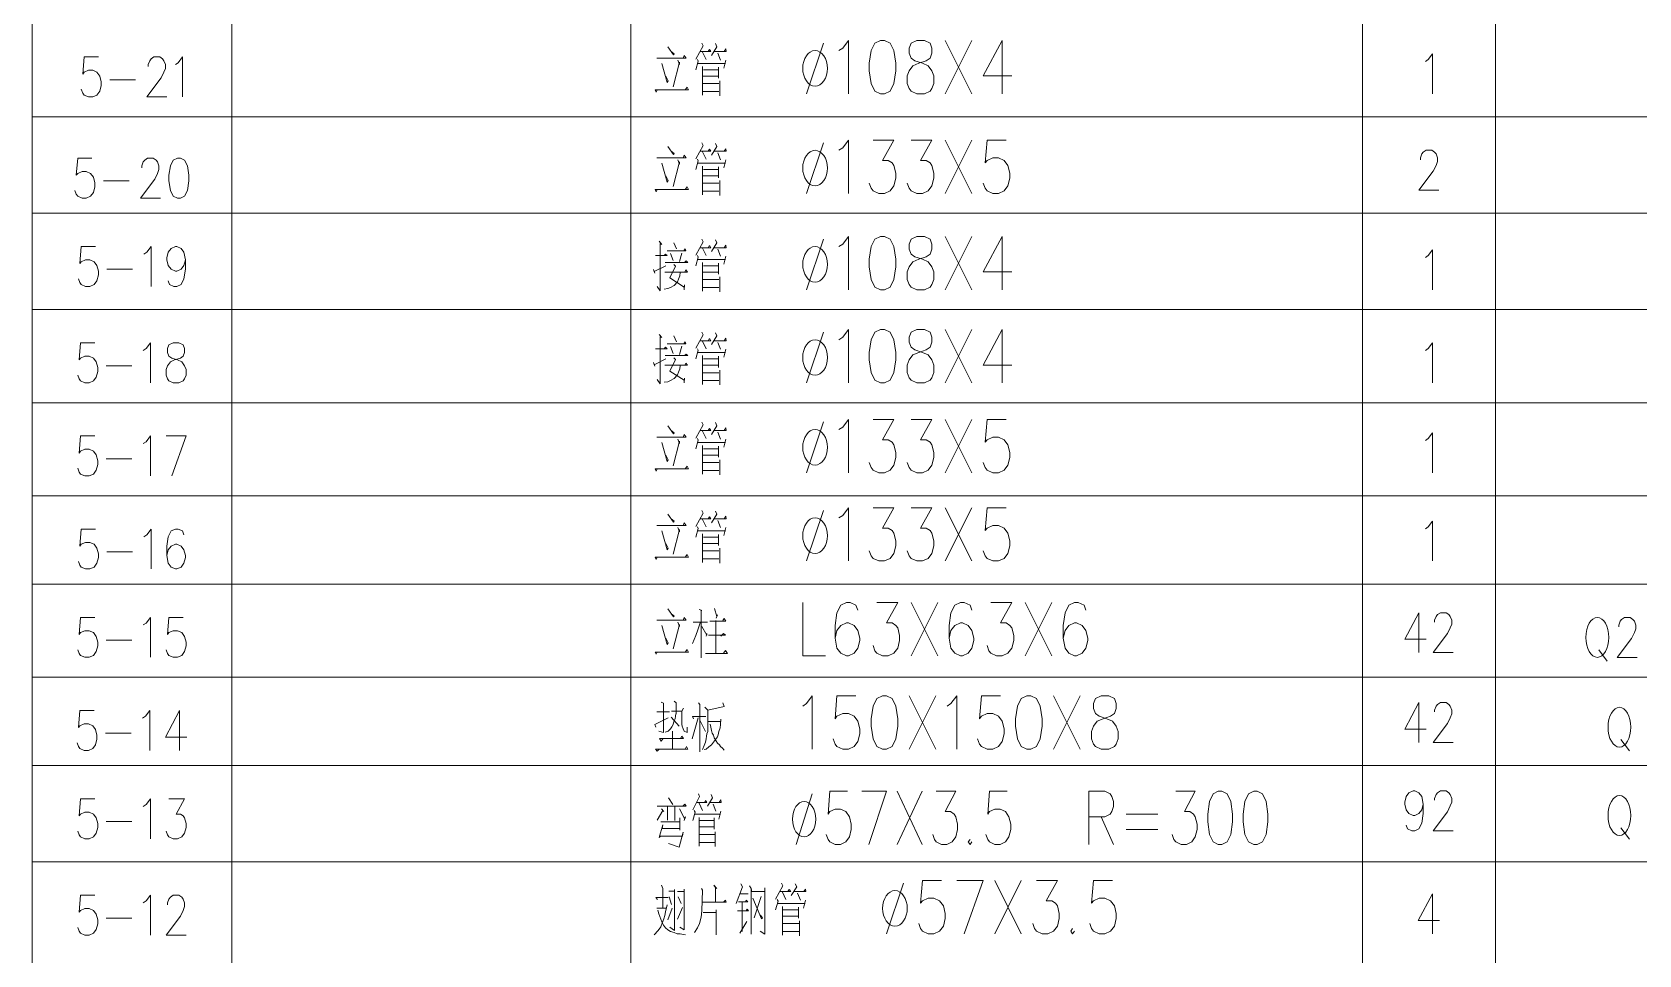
# Model space of a CAD drawing. Header units: millimetres. Extents: x 0 to 829, y 0 to 586.
# Drawn here: x 592.5 to 711.6, y 104.7 to 173.1 of the extents above; entities that cross this region are included whole.
import ezdxf

# ---------------------------------------------------------------- set-up
doc = ezdxf.new("R2010")
doc.units = ezdxf.units.MM

msp = doc.modelspace()

# ---------------------------------------------------------------- linework, layer by layer
at = {"color": 0, "lineweight": 0}
for points in [[(592.493806, 166.78275), (592.493806, 235.93425)], [(607.28225, 166.78275), (607.28225, 235.93425)], [(636.859139, 166.78275), (636.859139, 235.93425)], [(691.084611, 166.78275), (691.084611, 235.93425)], [(700.94475, 166.78275), (700.94475, 235.93425)], [(639.610806, 171.968583), (640.023556, 171.379444), (640.083528, 171.457056), (639.847167, 171.615806)], [(642.122583, 172.247278), (642.214306, 172.049722), (641.681611, 171.061944)], [(641.974417, 171.615806), (642.803444, 171.615806), (642.687028, 171.774556), (642.598833, 171.615806)], [(642.182556, 171.577), (642.450667, 171.023139)], [(643.128, 172.208472), (643.247944, 171.968583), (642.835194, 171.340639)], [(643.039806, 171.615806), (643.928806, 171.615806), (643.897056, 171.813361), (643.780639, 171.615806)], [(643.307917, 171.495861), (643.512528, 170.984333)], [(651.153694, 172.254333), (649.887222, 168.500778)], [(652.282583, 171.693417), (652.564806, 171.880389), (652.984611, 172.444833), (652.984611, 168.500778)], [(660.170694, 168.500778), (662.139194, 172.444833)], [(660.170694, 172.444833), (662.139194, 168.500778)], [(664.393444, 172.444833), (662.985861, 169.813111), (665.099, 169.813111)], [(664.393444, 172.444833), (664.393444, 168.500778)], [(597.404472, 171.220694), (596.349667, 171.220694), (596.243833, 169.950694), (596.349667, 170.091806), (596.667167, 170.232917), (596.981139, 170.232917), (597.298639, 170.091806), (597.510306, 169.809583), (597.616139, 169.389778), (597.616139, 169.107556), (597.510306, 168.684222), (597.298639, 168.402), (596.981139, 168.260889), (596.667167, 168.260889), (596.349667, 168.402), (596.243833, 168.543111), (596.138, 168.825333)], [(601.101583, 170.515139), (601.101583, 170.65625), (601.207417, 170.938472), (601.31325, 171.079583), (601.524917, 171.220694), (601.94825, 171.220694), (602.159917, 171.079583), (602.26575, 170.938472), (602.368056, 170.65625), (602.368056, 170.374028), (602.26575, 170.091806), (602.054083, 169.672), (600.99575, 168.260889), (602.473889, 168.260889)], [(603.108889, 170.65625), (603.320556, 170.797361), (603.638056, 171.220694), (603.638056, 168.260889)], [(638.781778, 171.143083), (640.969, 171.143083), (640.820833, 171.340639), (640.732639, 171.143083)], [(639.166306, 170.747972), (639.550833, 169.326278), (639.639028, 169.446222), (639.462639, 169.802528)], [(640.348111, 170.984333), (640.468056, 170.670361), (640.468056, 170.825583), (639.995333, 169.012306)], [(641.798028, 171.023139), (641.858, 170.906722), (641.681611, 170.27525)], [(641.829778, 170.747972), (643.868833, 170.747972)], [(642.182556, 170.511611), (642.182556, 168.380833)], [(643.367889, 170.472806), (643.367889, 169.643778)], [(643.897056, 170.984333), (643.752417, 170.391667)], [(695.748333, 170.892611), (695.96, 171.033722), (696.2775, 171.457056), (696.2775, 168.500778)], [(598.251139, 169.530889), (600.152611, 169.530889)], [(642.214306, 169.802528), (643.367889, 169.802528)], [(642.214306, 169.248667), (643.396111, 169.248667)], [(642.242528, 170.27525), (643.367889, 170.27525)], [(643.456083, 169.446222), (643.456083, 168.342028)], [(638.81, 168.775944), (638.753556, 168.617194), (638.661833, 168.775944), (641.148917, 168.775944), (641.028972, 168.9735), (640.880806, 168.775944)], [(642.182556, 168.656), (643.396111, 168.656)], [(592.493806, 166.78275), (769.958667, 166.78275)], [(592.493806, 166.78275), (769.958667, 166.78275)], [(592.493806, 9.860139), (592.493806, 166.78275)], [(607.28225, 9.860139), (607.28225, 166.78275)], [(636.859139, 9.860139), (636.859139, 166.78275)], [(691.084611, 9.860139), (691.084611, 166.78275)], [(700.94475, 9.860139), (700.94475, 166.78275)], [(639.610806, 164.581417), (640.023556, 163.98875), (640.083528, 164.069889), (639.847167, 164.228639)], [(642.122583, 164.856583), (642.214306, 164.662556), (641.681611, 163.674778)], [(641.974417, 164.228639), (642.803444, 164.228639), (642.687028, 164.383861), (642.598833, 164.228639)], [(643.128, 164.817778), (643.247944, 164.581417), (642.835194, 163.949944)], [(643.039806, 164.228639), (643.928806, 164.228639), (643.897056, 164.422667), (643.780639, 164.228639)], [(651.153694, 164.867167), (649.887222, 161.110083)], [(652.282583, 164.302722), (652.564806, 164.493222), (652.984611, 165.054139), (652.984611, 161.110083)], [(654.815528, 165.054139), (656.36775, 165.054139), (655.521083, 163.551306), (655.944417, 163.551306), (656.226639, 163.364333), (656.36775, 163.177361), (656.505333, 162.612917), (656.505333, 162.238972), (656.36775, 161.674528), (656.085528, 161.300583), (655.662194, 161.110083), (655.238861, 161.110083), (654.815528, 161.300583), (654.674417, 161.487556), (654.536833, 161.8615)], [(657.634222, 165.054139), (659.182917, 165.054139), (658.33625, 163.551306), (658.759583, 163.551306), (659.041806, 163.364333), (659.182917, 163.177361), (659.324028, 162.612917), (659.324028, 162.238972), (659.182917, 161.674528), (658.900694, 161.300583), (658.477361, 161.110083), (658.057556, 161.110083), (657.634222, 161.300583), (657.493111, 161.487556), (657.352, 161.8615)], [(660.170694, 161.110083), (662.139194, 165.054139)], [(660.170694, 165.054139), (662.139194, 161.110083)], [(664.675667, 165.054139), (663.268083, 165.054139), (663.126972, 163.364333), (663.268083, 163.551306), (663.691417, 163.741806), (664.111222, 163.741806), (664.534556, 163.551306), (664.816778, 163.177361), (664.957889, 162.612917), (664.957889, 162.238972), (664.816778, 161.674528), (664.534556, 161.300583), (664.111222, 161.110083), (663.691417, 161.110083), (663.268083, 161.300583), (663.126972, 161.487556), (662.985861, 161.8615)], [(596.928222, 163.720639), (595.873417, 163.720639), (595.767583, 162.454167), (595.873417, 162.595278), (596.190917, 162.736389), (596.508417, 162.736389), (596.822389, 162.595278), (597.034056, 162.313056), (597.139889, 161.889722), (597.139889, 161.6075), (597.034056, 161.184167), (596.822389, 160.905472), (596.508417, 160.764361), (596.190917, 160.764361), (595.873417, 160.905472), (595.767583, 161.046583), (595.66175, 161.325278)], [(600.625333, 163.015083), (600.625333, 163.156194), (600.731167, 163.438417), (600.837, 163.579528), (601.048667, 163.720639), (601.472, 163.720639), (601.683667, 163.579528), (601.7895, 163.438417), (601.895333, 163.156194), (601.895333, 162.8775), (601.7895, 162.595278), (601.577833, 162.171944), (600.5195, 160.764361), (602.001167, 160.764361)], [(638.781778, 163.752389), (640.969, 163.752389), (640.820833, 163.949944), (640.732639, 163.752389)], [(639.166306, 163.360806), (639.550833, 161.939111), (639.639028, 162.059056), (639.462639, 162.411833)], [(640.348111, 163.597167), (640.468056, 163.279667), (640.468056, 163.438417), (639.995333, 161.625139)], [(641.798028, 163.635972), (641.858, 163.516028), (641.681611, 162.884556)], [(641.829778, 163.360806), (643.868833, 163.360806)], [(642.182556, 164.186306), (642.450667, 163.635972)], [(643.307917, 164.108694), (643.512528, 163.597167)], [(643.897056, 163.597167), (643.752417, 163.0045)], [(695.381444, 163.60775), (695.381444, 163.748861), (695.487278, 164.031083), (695.593111, 164.172194), (695.80125, 164.313306), (696.224583, 164.313306), (696.43625, 164.172194), (696.542083, 164.031083), (696.647917, 163.748861), (696.647917, 163.466639), (696.542083, 163.184417), (696.330417, 162.761083), (695.275611, 161.3535), (696.75375, 161.3535)], [(597.774889, 162.030833), (599.676361, 162.030833)], [(642.182556, 163.124444), (642.182556, 160.993667)], [(642.214306, 162.411833), (643.367889, 162.411833)], [(642.242528, 162.884556), (643.367889, 162.884556)], [(643.367889, 163.082111), (643.367889, 162.256611)], [(643.456083, 162.059056), (643.456083, 160.954861)], [(638.81, 161.388778), (638.753556, 161.230028), (638.661833, 161.388778), (641.148917, 161.388778), (641.028972, 161.586333), (640.880806, 161.388778)], [(642.182556, 161.268833), (643.396111, 161.268833)], [(642.214306, 161.8615), (643.396111, 161.8615)], [(592.493806, 159.635472), (769.958667, 159.635472)], [(638.958167, 157.557611), (639.166306, 157.32125), (639.046361, 157.402389), (639.046361, 153.89225), (638.81, 154.206222)], [(640.055306, 157.441194), (640.259917, 157.007278)], [(642.122583, 157.716361), (642.214306, 157.518806), (641.681611, 156.534556)], [(641.974417, 157.084889), (642.803444, 157.084889), (642.687028, 157.243639), (642.598833, 157.084889)], [(643.128, 157.677556), (643.247944, 157.441194), (642.835194, 156.809722)], [(643.039806, 157.084889), (643.928806, 157.084889), (643.897056, 157.282444), (643.780639, 157.084889)], [(651.153694, 157.726944), (649.887222, 153.969861)], [(652.282583, 157.1625), (652.564806, 157.349472), (652.984611, 157.913917), (652.984611, 153.969861)], [(660.170694, 153.969861), (662.139194, 157.913917)], [(660.170694, 157.913917), (662.139194, 153.969861)], [(664.393444, 157.913917), (662.985861, 155.285722), (665.099, 155.285722)], [(664.393444, 157.913917), (664.393444, 153.969861)], [(597.192806, 157.173083), (596.138, 157.173083), (596.032167, 155.903083), (596.138, 156.044194), (596.4555, 156.185306), (596.769472, 156.185306), (597.086972, 156.044194), (597.298639, 155.7655), (597.404472, 155.342167), (597.404472, 155.059944), (597.298639, 154.636611), (597.086972, 154.354389), (596.769472, 154.213278), (596.4555, 154.213278), (596.138, 154.354389), (596.032167, 154.4955), (595.926333, 154.777722)], [(600.784083, 156.608639), (600.99575, 156.74975), (601.31325, 157.173083), (601.31325, 154.213278)], [(603.849722, 156.185306), (603.743889, 155.7655), (603.532222, 155.483278), (603.214722, 155.342167), (603.108889, 155.342167), (602.791389, 155.483278), (602.579722, 155.7655), (602.473889, 156.185306), (602.473889, 156.326417), (602.579722, 156.74975), (602.791389, 157.031972), (603.108889, 157.173083), (603.214722, 157.173083), (603.532222, 157.031972), (603.743889, 156.74975), (603.849722, 156.185306), (603.849722, 155.483278), (603.743889, 154.777722), (603.532222, 154.354389), (603.214722, 154.213278), (603.003056, 154.213278), (602.685556, 154.354389), (602.579722, 154.636611)], [(638.693583, 156.49575), (639.550833, 156.49575), (639.430889, 156.612167), (639.342694, 156.49575)], [(639.402667, 155.980694), (641.088944, 155.980694), (640.969, 156.100639), (640.852583, 155.980694)], [(639.550833, 156.848528), (640.940778, 156.848528), (640.880806, 157.007278), (640.792611, 156.848528)], [(639.815417, 156.650972), (639.995333, 156.139444)], [(640.644444, 156.689778), (640.468056, 156.061833)], [(641.798028, 156.49575), (641.858, 156.375806), (641.681611, 155.744333)], [(641.829778, 156.217056), (643.868833, 156.217056)], [(642.182556, 157.046083), (642.450667, 156.49575)], [(643.307917, 156.968472), (643.512528, 156.453417)], [(643.897056, 156.453417), (643.752417, 155.864278)], [(695.748333, 156.365222), (695.96, 156.506333), (696.2775, 156.929667), (696.2775, 153.969861)], [(598.039472, 155.483278), (599.940944, 155.483278)], [(638.545417, 155.469167), (638.633611, 155.194), (638.605389, 155.310417), (639.462639, 155.744333)], [(640.528028, 155.232806), (640.496278, 154.996444), (640.408083, 154.760083), (640.319889, 154.562528), (640.083528, 154.287361), (639.815417, 154.128611), (639.610806, 154.047472), (639.342694, 154.008667)], [(639.374444, 155.271611), (641.060722, 155.271611), (640.940778, 155.430361), (640.880806, 155.310417)], [(640.055306, 155.825472), (640.171722, 155.705528), (639.758972, 154.837694), (640.820833, 154.167417), (640.852583, 154.326167), (640.820833, 153.969861)], [(642.182556, 155.980694), (642.182556, 153.853444)], [(642.214306, 155.271611), (643.367889, 155.271611)], [(642.242528, 155.744333), (643.367889, 155.744333)], [(643.367889, 155.941889), (643.367889, 155.112861)], [(643.456083, 154.915306), (643.456083, 153.811111)], [(642.182556, 154.128611), (643.396111, 154.128611)], [(642.214306, 154.71775), (643.396111, 154.71775)], [(592.493806, 152.491722), (769.958667, 152.491722)], [(638.958167, 150.657278), (639.166306, 150.420917), (639.046361, 150.498528), (639.046361, 146.988389), (638.81, 147.305889)], [(639.550833, 149.948194), (640.940778, 149.948194), (640.880806, 150.106944), (640.792611, 149.948194)], [(640.055306, 150.540861), (640.259917, 150.106944)], [(642.122583, 150.816028), (642.214306, 150.618472), (641.681611, 149.630694)], [(641.974417, 150.184556), (642.803444, 150.184556), (642.687028, 150.343306), (642.598833, 150.184556)], [(642.182556, 150.14575), (642.450667, 149.591889)], [(643.128, 150.777222), (643.247944, 150.540861), (642.835194, 149.909389)], [(643.039806, 150.184556), (643.928806, 150.184556), (643.897056, 150.382111), (643.780639, 150.184556)], [(643.307917, 150.064611), (643.512528, 149.553083)], [(651.153694, 150.823083), (649.887222, 147.069528)], [(652.282583, 150.262167), (652.564806, 150.449139), (652.984611, 151.013583), (652.984611, 147.069528)], [(660.170694, 147.069528), (662.139194, 151.013583)], [(660.170694, 151.013583), (662.139194, 147.069528)], [(664.393444, 151.013583), (662.985861, 148.381861), (665.099, 148.381861)], [(664.393444, 151.013583), (664.393444, 147.069528)], [(597.139889, 150.025806), (596.085083, 150.025806), (595.97925, 148.759333), (596.085083, 148.900444), (596.402583, 149.041556), (596.720083, 149.041556), (597.034056, 148.900444), (597.245722, 148.618222), (597.351556, 148.194889), (597.351556, 147.912667), (597.245722, 147.492861), (597.034056, 147.210639), (596.720083, 147.069528), (596.402583, 147.069528), (596.085083, 147.210639), (595.97925, 147.35175), (595.873417, 147.630444)], [(600.731167, 149.464889), (600.942833, 149.602472), (601.260333, 150.025806), (601.260333, 147.069528)], [(638.693583, 149.591889), (639.550833, 149.591889), (639.430889, 149.711833), (639.342694, 149.591889)], [(639.402667, 149.080361), (641.088944, 149.080361), (640.969, 149.196778), (640.852583, 149.080361)], [(640.055306, 148.921611), (640.171722, 148.805194), (639.758972, 147.937361), (640.820833, 147.267083), (640.852583, 147.422306), (640.820833, 147.069528)], [(639.815417, 149.750639), (639.995333, 149.239111)], [(640.644444, 149.789444), (640.468056, 149.157972)], [(641.798028, 149.591889), (641.858, 149.475472), (641.681611, 148.844)], [(641.829778, 149.316722), (643.868833, 149.316722)], [(642.182556, 149.080361), (642.182556, 146.949583)], [(643.367889, 149.041556), (643.367889, 148.212528)], [(643.897056, 149.553083), (643.752417, 148.960417)], [(695.748333, 149.464889), (695.96, 149.602472), (696.2775, 150.025806), (696.2775, 147.069528)], [(597.986556, 148.336), (599.888028, 148.336)], [(638.545417, 148.568833), (638.633611, 148.290139), (638.605389, 148.410083), (639.462639, 148.844)], [(640.528028, 148.332472), (640.496278, 148.092583), (640.408083, 147.856222), (640.319889, 147.658667), (640.083528, 147.3835), (639.815417, 147.228278), (639.610806, 147.147139), (639.342694, 147.108333)], [(639.374444, 148.371278), (641.060722, 148.371278), (640.940778, 148.5265), (640.880806, 148.410083)], [(642.214306, 148.371278), (643.367889, 148.371278)], [(642.214306, 147.817417), (643.396111, 147.817417)], [(642.242528, 148.844), (643.367889, 148.844)], [(643.456083, 148.014972), (643.456083, 146.910778)], [(642.182556, 147.228278), (643.396111, 147.228278)], [(592.493806, 145.591389), (769.958667, 145.591389)], [(642.122583, 144.152056), (642.214306, 143.9545), (641.681611, 142.97025)], [(643.128, 144.11325), (643.247944, 143.876889), (642.835194, 143.245417)], [(651.153694, 144.162639), (649.887222, 140.405556)], [(652.282583, 143.598194), (652.564806, 143.785167), (652.984611, 144.349611), (652.984611, 140.405556)], [(654.815528, 144.349611), (656.36775, 144.349611), (655.521083, 142.846778), (655.944417, 142.846778), (656.226639, 142.659806), (656.36775, 142.469306), (656.505333, 141.908389), (656.505333, 141.530917), (656.36775, 140.97), (656.085528, 140.592528), (655.662194, 140.405556), (655.238861, 140.405556), (654.815528, 140.592528), (654.674417, 140.7795), (654.536833, 141.156972)], [(657.634222, 144.349611), (659.182917, 144.349611), (658.33625, 142.846778), (658.759583, 142.846778), (659.041806, 142.659806), (659.182917, 142.469306), (659.324028, 141.908389), (659.324028, 141.530917), (659.182917, 140.97), (658.900694, 140.592528), (658.477361, 140.405556), (658.057556, 140.405556), (657.634222, 140.592528), (657.493111, 140.7795), (657.352, 141.156972)], [(660.170694, 140.405556), (662.139194, 144.349611)], [(660.170694, 144.349611), (662.139194, 140.405556)], [(664.675667, 144.349611), (663.268083, 144.349611), (663.126972, 142.659806), (663.268083, 142.846778), (663.691417, 143.03375), (664.111222, 143.03375), (664.534556, 142.846778), (664.816778, 142.469306), (664.957889, 141.908389), (664.957889, 141.530917), (664.816778, 140.97), (664.534556, 140.592528), (664.111222, 140.405556), (663.691417, 140.405556), (663.268083, 140.592528), (663.126972, 140.7795), (662.985861, 141.156972)], [(597.139889, 143.125472), (596.085083, 143.125472), (595.97925, 141.859), (596.085083, 142.000111), (596.402583, 142.137694), (596.720083, 142.137694), (597.034056, 142.000111), (597.245722, 141.717889), (597.351556, 141.294556), (597.351556, 141.012333), (597.245722, 140.589), (597.034056, 140.306778), (596.720083, 140.165667), (596.402583, 140.165667), (596.085083, 140.306778), (595.97925, 140.447889), (595.873417, 140.730111)], [(600.731167, 142.561028), (600.942833, 142.702139), (601.260333, 143.125472), (601.260333, 140.165667)], [(602.420972, 143.125472), (603.902639, 143.125472), (602.844306, 140.165667)], [(638.781778, 143.047861), (640.969, 143.047861), (640.820833, 143.245417), (640.732639, 143.047861)], [(639.610806, 143.876889), (640.023556, 143.284222), (640.083528, 143.361833), (639.847167, 143.520583)], [(641.798028, 142.927917), (641.858, 142.8115), (641.681611, 142.180028)], [(641.974417, 143.520583), (642.803444, 143.520583), (642.687028, 143.679333), (642.598833, 143.520583)], [(642.182556, 143.481778), (642.450667, 142.927917)], [(643.039806, 143.520583), (643.928806, 143.520583), (643.897056, 143.718139), (643.780639, 143.520583)], [(643.307917, 143.400639), (643.512528, 142.889111)], [(695.748333, 142.800917), (695.96, 142.942028), (696.2775, 143.361833), (696.2775, 140.405556)], [(639.166306, 142.65275), (639.550833, 141.234583), (639.639028, 141.351), (639.462639, 141.707306)], [(640.348111, 142.889111), (640.468056, 142.575139), (640.468056, 142.730361), (639.995333, 140.917083)], [(641.829778, 142.65275), (643.868833, 142.65275)], [(642.182556, 142.416389), (642.182556, 140.285611)], [(642.214306, 141.707306), (643.367889, 141.707306)], [(642.242528, 142.180028), (643.367889, 142.180028)], [(643.367889, 142.377583), (643.367889, 141.548556)], [(643.897056, 142.889111), (643.752417, 142.296444)], [(597.986556, 141.435667), (599.888028, 141.435667)], [(638.81, 140.680722), (638.753556, 140.521972), (638.661833, 140.680722), (641.148917, 140.680722), (641.028972, 140.878278), (640.880806, 140.680722)], [(642.182556, 140.564306), (643.396111, 140.564306)], [(642.214306, 141.153444), (643.396111, 141.153444)], [(643.456083, 141.351), (643.456083, 140.246806)], [(592.493806, 138.687528), (769.958667, 138.687528)], [(639.610806, 137.325806), (640.023556, 136.736667), (640.083528, 136.814278), (639.847167, 136.973028)], [(642.122583, 137.6045), (642.214306, 137.406944), (641.681611, 136.419167)], [(641.974417, 136.973028), (642.803444, 136.973028), (642.687028, 137.12825), (642.598833, 136.973028)], [(643.128, 137.562167), (643.247944, 137.325806), (642.835194, 136.694333)], [(643.039806, 136.973028), (643.928806, 136.973028), (643.897056, 137.170583), (643.780639, 136.973028)], [(651.153694, 137.611556), (649.887222, 133.858)], [(652.282583, 137.050639), (652.564806, 137.237611), (652.984611, 137.798528), (652.984611, 133.858)], [(654.815528, 137.798528), (656.36775, 137.798528), (655.521083, 136.299222), (655.944417, 136.299222), (656.226639, 136.108722), (656.36775, 135.92175), (656.505333, 135.357306), (656.505333, 134.983361), (656.36775, 134.418917), (656.085528, 134.044972), (655.662194, 133.858), (655.238861, 133.858), (654.815528, 134.044972), (654.674417, 134.231944), (654.536833, 134.609417)], [(657.634222, 137.798528), (659.182917, 137.798528), (658.33625, 136.299222), (658.759583, 136.299222), (659.041806, 136.108722), (659.182917, 135.92175), (659.324028, 135.357306), (659.324028, 134.983361), (659.182917, 134.418917), (658.900694, 134.044972), (658.477361, 133.858), (658.057556, 133.858), (657.634222, 134.044972), (657.493111, 134.231944), (657.352, 134.609417)], [(660.170694, 133.858), (662.139194, 137.798528)], [(660.170694, 137.798528), (662.139194, 133.858)], [(664.675667, 137.798528), (663.268083, 137.798528), (663.126972, 136.108722), (663.268083, 136.299222), (663.691417, 136.486194), (664.111222, 136.486194), (664.534556, 136.299222), (664.816778, 135.92175), (664.957889, 135.357306), (664.957889, 134.983361), (664.816778, 134.418917), (664.534556, 134.044972), (664.111222, 133.858), (663.691417, 133.858), (663.268083, 134.044972), (663.126972, 134.231944), (662.985861, 134.609417)], [(597.192806, 136.225139), (596.138, 136.225139), (596.032167, 134.955139), (596.138, 135.09625), (596.4555, 135.237361), (596.769472, 135.237361), (597.086972, 135.09625), (597.298639, 134.814028), (597.404472, 134.394222), (597.404472, 134.112), (597.298639, 133.688667), (597.086972, 133.406444), (596.769472, 133.265333), (596.4555, 133.265333), (596.138, 133.406444), (596.032167, 133.547556), (595.926333, 133.829778)], [(600.784083, 135.660694), (600.99575, 135.801806), (601.31325, 136.225139), (601.31325, 133.265333)], [(603.743889, 135.801806), (603.638056, 136.084028), (603.320556, 136.225139), (603.108889, 136.225139), (602.791389, 136.084028), (602.579722, 135.660694), (602.473889, 134.955139), (602.473889, 134.253111), (602.579722, 133.688667), (602.791389, 133.406444), (603.108889, 133.265333), (603.214722, 133.265333), (603.532222, 133.406444), (603.743889, 133.688667), (603.849722, 134.112), (603.849722, 134.253111), (603.743889, 134.672917), (603.532222, 134.955139), (603.214722, 135.09625), (603.108889, 135.09625), (602.791389, 134.955139), (602.579722, 134.672917), (602.473889, 134.253111)], [(638.781778, 136.500306), (640.969, 136.500306), (640.820833, 136.694333), (640.732639, 136.500306)], [(639.166306, 136.105194), (639.550833, 134.6835), (639.639028, 134.803444), (639.462639, 135.15975)], [(640.348111, 136.341556), (640.468056, 136.024056), (640.468056, 136.182806), (639.995333, 134.369528)], [(641.798028, 136.380361), (641.858, 136.263944), (641.681611, 135.632472)], [(641.829778, 136.105194), (643.868833, 136.105194)], [(642.182556, 136.934222), (642.450667, 136.380361)], [(642.182556, 135.868833), (642.182556, 133.738056)], [(643.307917, 136.853083), (643.512528, 136.341556)], [(643.367889, 135.830028), (643.367889, 135.001)], [(643.897056, 136.341556), (643.752417, 135.748889)], [(695.748333, 136.249833), (695.96, 136.390944), (696.2775, 136.814278), (696.2775, 133.858)], [(642.214306, 135.15975), (643.367889, 135.15975)], [(642.214306, 134.605889), (643.396111, 134.605889)], [(642.242528, 135.632472), (643.367889, 135.632472)], [(643.456083, 134.803444), (643.456083, 133.69925)], [(598.039472, 134.535333), (599.940944, 134.535333)], [(638.81, 134.133167), (638.753556, 133.974417), (638.661833, 134.133167), (641.148917, 134.133167), (641.028972, 134.330722), (640.880806, 134.133167)], [(642.182556, 134.013222), (643.396111, 134.013222)], [(592.493806, 132.139972), (769.958667, 132.139972)], [(639.610806, 130.302), (640.023556, 129.709333), (640.083528, 129.790472), (639.847167, 129.945694)], [(641.917972, 130.263194), (642.122583, 130.182056), (642.066139, 130.224389), (642.066139, 126.675444), (642.066139, 129.31775), (641.473472, 129.31775), (642.538861, 129.31775)], [(643.071556, 130.340806), (643.247944, 129.751667), (643.276167, 129.868083), (643.187972, 129.631722)], [(649.605, 130.774722), (649.605, 126.830667), (651.294806, 126.830667)], [(653.690167, 130.210278), (653.549056, 130.58775), (653.125722, 130.774722), (652.8435, 130.774722), (652.423694, 130.58775), (652.141472, 130.023306), (652.000361, 129.084917), (652.000361, 128.146528), (652.141472, 127.395111), (652.423694, 127.021167), (652.8435, 126.830667), (652.984611, 126.830667), (653.407944, 127.021167), (653.690167, 127.395111), (653.831278, 127.959556), (653.831278, 128.146528), (653.690167, 128.710972), (653.407944, 129.084917), (652.984611, 129.271889), (652.8435, 129.271889), (652.423694, 129.084917), (652.141472, 128.710972), (652.000361, 128.146528)], [(655.09775, 130.774722), (656.646444, 130.774722), (655.803306, 129.271889), (656.226639, 129.271889), (656.505333, 129.084917), (656.646444, 128.897944), (656.787556, 128.3335), (656.787556, 127.959556), (656.646444, 127.395111), (656.36775, 127.021167), (655.944417, 126.830667), (655.521083, 126.830667), (655.09775, 127.021167), (654.956639, 127.208139), (654.815528, 127.582083)], [(657.634222, 126.830667), (659.60625, 130.774722)], [(657.634222, 130.774722), (659.60625, 126.830667)], [(662.139194, 130.210278), (662.001611, 130.58775), (661.578278, 130.774722), (661.296056, 130.774722), (660.872722, 130.58775), (660.5905, 130.023306), (660.449389, 129.084917), (660.449389, 128.146528), (660.5905, 127.395111), (660.872722, 127.021167), (661.296056, 126.830667), (661.437167, 126.830667), (661.8605, 127.021167), (662.139194, 127.395111), (662.280306, 127.959556), (662.280306, 128.146528), (662.139194, 128.710972), (661.8605, 129.084917), (661.437167, 129.271889), (661.296056, 129.271889), (660.872722, 129.084917), (660.5905, 128.710972), (660.449389, 128.146528)], [(663.550306, 130.774722), (665.099, 130.774722), (664.252333, 129.271889), (664.675667, 129.271889), (664.957889, 129.084917), (665.099, 128.897944), (665.240111, 128.3335), (665.240111, 127.959556), (665.099, 127.395111), (664.816778, 127.021167), (664.393444, 126.830667), (663.970111, 126.830667), (663.550306, 127.021167), (663.409194, 127.208139), (663.268083, 127.582083)], [(666.08325, 126.830667), (668.055278, 130.774722)], [(666.08325, 130.774722), (668.055278, 126.830667)], [(670.59175, 130.210278), (670.450639, 130.58775), (670.027306, 130.774722), (669.745083, 130.774722), (669.325278, 130.58775), (669.043056, 130.023306), (668.901944, 129.084917), (668.901944, 128.146528), (669.043056, 127.395111), (669.325278, 127.021167), (669.745083, 126.830667), (669.886194, 126.830667), (670.309528, 127.021167), (670.59175, 127.395111), (670.732861, 127.959556), (670.732861, 128.146528), (670.59175, 128.710972), (670.309528, 129.084917), (669.886194, 129.271889), (669.745083, 129.271889), (669.325278, 129.084917), (669.043056, 128.710972), (668.901944, 128.146528)], [(695.275611, 130.026833), (694.217278, 128.054806), (695.80125, 128.054806)], [(695.275611, 130.026833), (695.275611, 127.067028)], [(696.43625, 129.321278), (696.43625, 129.462389), (696.542083, 129.744611), (696.647917, 129.885722), (696.859583, 130.026833), (697.282917, 130.026833), (697.494583, 129.885722), (697.596889, 129.744611), (697.702722, 129.462389), (697.702722, 129.180167), (697.596889, 128.897944), (697.38875, 128.474611), (696.330417, 127.067028), (697.808556, 127.067028)], [(597.139889, 129.674056), (596.085083, 129.674056), (595.97925, 128.407583), (596.085083, 128.548694), (596.402583, 128.689806), (596.720083, 128.689806), (597.034056, 128.548694), (597.245722, 128.266472), (597.351556, 127.843139), (597.351556, 127.560917), (597.245722, 127.141111), (597.034056, 126.858889), (596.720083, 126.717778), (596.402583, 126.717778), (596.085083, 126.858889), (595.97925, 127), (595.873417, 127.282222)], [(600.731167, 129.113139), (600.942833, 129.25425), (601.260333, 129.674056), (601.260333, 126.717778)], [(603.690972, 129.674056), (602.632639, 129.674056), (602.526806, 128.407583), (602.632639, 128.548694), (602.950139, 128.689806), (603.267639, 128.689806), (603.585139, 128.548694), (603.796806, 128.266472), (603.902639, 127.843139), (603.902639, 127.560917), (603.796806, 127.141111), (603.585139, 126.858889), (603.267639, 126.717778), (602.950139, 126.717778), (602.632639, 126.858889), (602.526806, 127), (602.420972, 127.282222)], [(638.781778, 129.472972), (640.969, 129.472972), (640.820833, 129.670528), (640.732639, 129.472972)], [(639.166306, 129.077861), (639.550833, 127.659694), (639.639028, 127.779639), (639.462639, 128.132417)], [(640.348111, 129.31775), (640.468056, 129.00025), (640.468056, 129.159), (639.995333, 127.345722)], [(642.006167, 129.275417), (641.829778, 128.763889), (641.681611, 128.329972), (641.44525, 127.737306)], [(642.122583, 129.00025), (642.507111, 128.368778), (642.507111, 128.488722), (642.450667, 128.291167)], [(643.15975, 129.434167), (643.15975, 126.989417), (642.390694, 126.989417), (644.017, 126.989417), (643.868833, 127.225778), (643.720667, 127.028222)], [(642.71525, 129.395361), (643.897056, 129.395361), (643.780639, 129.592917), (643.692444, 129.434167)], [(710.081694, 128.964972), (710.081694, 129.106083), (710.187528, 129.388306), (710.293361, 129.529417), (710.505028, 129.670528), (710.924833, 129.670528), (711.1365, 129.529417), (711.242333, 129.388306), (711.348167, 129.106083), (711.348167, 128.827389), (711.242333, 128.545167), (711.030667, 128.121833), (709.975861, 126.71425), (711.454, 126.71425)], [(597.986556, 127.98425), (599.888028, 127.98425)], [(642.627056, 128.368778), (643.868833, 128.368778), (643.720667, 128.488722), (643.544278, 128.291167)], [(638.81, 127.109361), (638.753556, 126.950611), (638.661833, 127.109361), (641.148917, 127.109361), (641.028972, 127.303389), (640.880806, 127.109361)], [(708.603556, 127.275167), (709.235028, 126.432028)], [(592.493806, 125.239639), (769.958667, 125.239639)], [(649.605, 123.105333), (649.887222, 123.292306), (650.310556, 123.85675), (650.310556, 119.912694)], [(653.549056, 123.85675), (652.141472, 123.85675), (652.000361, 122.166944), (652.141472, 122.353917), (652.564806, 122.544417), (652.984611, 122.544417), (653.407944, 122.353917), (653.690167, 121.979972), (653.831278, 121.415528), (653.831278, 121.041583), (653.690167, 120.477139), (653.407944, 120.103194), (652.984611, 119.912694), (652.564806, 119.912694), (652.141472, 120.103194), (652.000361, 120.290167), (651.85925, 120.664111)], [(657.493111, 119.912694), (659.465139, 123.85675)], [(657.493111, 123.85675), (659.465139, 119.912694)], [(660.308278, 123.105333), (660.5905, 123.292306), (661.013833, 123.85675), (661.013833, 119.912694)], [(664.252333, 123.85675), (662.84475, 123.85675), (662.703639, 122.166944), (662.84475, 122.353917), (663.268083, 122.544417), (663.691417, 122.544417), (664.111222, 122.353917), (664.393444, 121.979972), (664.534556, 121.415528), (664.534556, 121.041583), (664.393444, 120.477139), (664.111222, 120.103194), (663.691417, 119.912694), (663.268083, 119.912694), (662.84475, 120.103194), (662.703639, 120.290167), (662.562528, 120.664111)], [(668.196389, 119.912694), (670.168417, 123.85675)], [(668.196389, 123.85675), (670.168417, 119.912694)], [(597.086972, 122.773722), (596.032167, 122.773722), (595.926333, 121.50725), (596.032167, 121.648361), (596.349667, 121.789472), (596.667167, 121.789472), (596.981139, 121.648361), (597.192806, 121.366139), (597.298639, 120.942806), (597.298639, 120.660583), (597.192806, 120.23725), (596.981139, 119.958556), (596.667167, 119.817444), (596.349667, 119.817444), (596.032167, 119.958556), (595.926333, 120.096139), (595.8205, 120.378361)], [(600.67825, 122.209278), (600.889917, 122.350389), (601.207417, 122.773722), (601.207417, 119.817444)], [(603.426389, 122.773722), (602.368056, 120.801694), (603.955556, 120.801694)], [(603.426389, 122.773722), (603.426389, 119.817444)], [(638.781778, 122.674944), (639.727222, 122.674944)], [(639.106333, 123.384028), (639.28625, 123.306417), (639.28625, 121.136833), (638.929944, 121.25325)], [(640.083528, 123.461639), (640.231694, 123.345222), (640.231694, 122.516194), (640.199944, 122.516194), (640.171722, 122.357444), (640.1435, 122.159889), (640.055306, 121.965861), (639.995333, 121.7295), (639.907139, 121.57075), (639.815417, 121.412), (639.639028, 121.25325), (639.402667, 121.175639)], [(639.875389, 122.71375), (640.644444, 122.71375)], [(640.764389, 122.950111), (640.644444, 122.71375), (640.644444, 121.7295), (640.676194, 121.609556), (640.732639, 121.412), (640.820833, 121.25325), (641.028972, 121.136833), (641.028972, 121.531944)], [(641.886222, 123.345222), (641.974417, 123.225278), (641.974417, 119.715139)], [(642.567083, 122.791361), (642.567083, 121.214444), (642.507111, 121.055694), (642.478889, 120.861667), (642.450667, 120.664111), (642.390694, 120.42775), (642.3025, 120.191389), (642.182556, 119.873889)], [(643.692444, 123.345222), (643.780639, 123.070056), (642.567083, 122.791361), (642.358944, 123.027722)], [(695.275611, 123.369917), (694.217278, 121.397889), (695.80125, 121.397889)], [(695.275611, 123.369917), (695.275611, 120.410111)], [(696.43625, 122.664361), (696.43625, 122.805472), (696.542083, 123.087694), (696.647917, 123.228806), (696.859583, 123.369917), (697.282917, 123.369917), (697.494583, 123.228806), (697.596889, 123.087694), (697.702722, 122.805472), (697.702722, 122.52325), (697.596889, 122.241028), (697.38875, 121.817694), (696.330417, 120.410111), (697.808556, 120.410111)], [(638.721806, 121.531944), (638.633611, 121.7295), (639.639028, 122.241028)], [(639.847167, 122.279833), (640.436306, 121.609556)], [(641.858, 122.241028), (641.4135, 120.664111)], [(641.501694, 122.159889), (641.44525, 122.318639), (642.418917, 122.318639)], [(642.006167, 122.004667), (642.390694, 121.214444)], [(643.544278, 122.121083), (643.512528, 121.7295), (643.484306, 121.489611), (643.396111, 121.214444), (643.336139, 120.978083), (643.276167, 120.819333), (643.128, 120.625306), (642.983361, 120.42775), (642.835194, 120.230194), (642.655278, 120.071444), (642.450667, 119.912694), (642.3025, 119.873889)], [(642.567083, 121.965861), (643.484306, 121.965861)], [(642.743472, 121.768306), (642.803444, 121.531944), (642.835194, 121.295583), (642.891639, 121.098028), (642.983361, 120.939278), (643.039806, 120.741722), (643.15975, 120.544167), (643.276167, 120.346611), (643.424333, 120.230194), (643.512528, 120.11025), (643.660694, 119.993833), (643.780639, 119.835083)], [(597.933639, 121.083917), (599.835111, 121.083917)], [(639.226278, 120.664111), (639.106333, 120.505361), (638.989917, 120.702917), (640.764389, 120.702917), (640.644444, 120.861667), (640.55625, 120.702917)], [(639.963583, 121.25325), (639.963583, 119.912694)], [(710.240444, 120.61825), (710.871917, 119.775111)], [(638.929944, 119.873889), (638.81, 119.757472), (638.693583, 119.912694), (641.088944, 119.912694), (641.00075, 120.11025), (640.880806, 119.912694)], [(592.493806, 118.688556), (769.958667, 118.688556)], [(652.928167, 116.783556), (651.615833, 116.783556), (651.485306, 115.090222), (651.615833, 115.280722), (652.010944, 115.467694), (652.402528, 115.467694), (652.797639, 115.280722), (653.062222, 114.90325), (653.19275, 114.342333), (653.19275, 113.964861), (653.062222, 113.400417), (652.797639, 113.026472), (652.402528, 112.8395), (652.010944, 112.8395), (651.615833, 113.026472), (651.485306, 113.213444), (651.35125, 113.590917)], [(653.982972, 116.783556), (655.820944, 116.783556), (654.508611, 112.8395)], [(656.611167, 112.8395), (658.449139, 116.783556)], [(656.611167, 116.783556), (658.449139, 112.8395)], [(659.503944, 116.783556), (660.946806, 116.783556), (660.160111, 115.280722), (660.555222, 115.280722), (660.816278, 115.090222), (660.946806, 114.90325), (661.080861, 114.342333), (661.080861, 113.964861), (660.946806, 113.400417), (660.68575, 113.026472), (660.290639, 112.8395), (659.895528, 112.8395), (659.503944, 113.026472), (659.369889, 113.213444), (659.239361, 113.590917)], [(664.760333, 116.783556), (663.444472, 116.783556), (663.313944, 115.090222), (663.444472, 115.280722), (663.839583, 115.467694), (664.234694, 115.467694), (664.629806, 115.280722), (664.890861, 114.90325), (665.024917, 114.342333), (665.024917, 113.964861), (664.890861, 113.400417), (664.629806, 113.026472), (664.234694, 112.8395), (663.839583, 112.8395), (663.444472, 113.026472), (663.313944, 113.213444), (663.183417, 113.590917)], [(670.806944, 112.8395), (670.806944, 116.783556), (671.992278, 116.783556), (672.383861, 116.593056), (672.517917, 116.406083), (672.648444, 116.032139), (672.648444, 115.654667), (672.517917, 115.280722), (672.383861, 115.090222), (671.992278, 114.90325), (670.806944, 114.90325)], [(677.248667, 116.783556), (678.695056, 116.783556), (677.904833, 115.280722), (678.299944, 115.280722), (678.564528, 115.090222), (678.695056, 114.90325), (678.825583, 114.342333), (678.825583, 113.964861), (678.695056, 113.400417), (678.430472, 113.026472), (678.038889, 112.8395), (677.643778, 112.8395), (677.248667, 113.026472), (677.118139, 113.213444), (676.987611, 113.590917)], [(695.593111, 115.838111), (695.487278, 115.414778), (695.275611, 115.132556), (694.958111, 114.991444), (694.852278, 114.991444), (694.534778, 115.132556), (694.323111, 115.414778), (694.217278, 115.838111), (694.217278, 115.979222), (694.323111, 116.399028), (694.534778, 116.68125), (694.852278, 116.822361), (694.958111, 116.822361), (695.275611, 116.68125), (695.487278, 116.399028), (695.593111, 115.838111), (695.593111, 115.132556), (695.487278, 114.427), (695.275611, 114.007194), (694.958111, 113.866083), (694.746444, 113.866083), (694.428944, 114.007194), (694.323111, 114.285889)], [(696.43625, 116.116806), (696.43625, 116.257917), (696.542083, 116.540139), (696.647917, 116.68125), (696.859583, 116.822361), (697.282917, 116.822361), (697.494583, 116.68125), (697.596889, 116.540139), (697.702722, 116.257917), (697.702722, 115.979222), (697.596889, 115.697), (697.38875, 115.273667), (696.330417, 113.866083), (697.808556, 113.866083)], [(597.139889, 116.226167), (596.085083, 116.226167), (595.97925, 114.956167), (596.085083, 115.097278), (596.402583, 115.238389), (596.720083, 115.238389), (597.034056, 115.097278), (597.245722, 114.818583), (597.351556, 114.39525), (597.351556, 114.113028), (597.245722, 113.689694), (597.034056, 113.407472), (596.720083, 113.266361), (596.402583, 113.266361), (596.085083, 113.407472), (595.97925, 113.548583), (595.873417, 113.830806)], [(600.731167, 115.661722), (600.942833, 115.802833), (601.260333, 116.226167), (601.260333, 113.266361)], [(602.632639, 116.226167), (603.796806, 116.226167), (603.161806, 115.097278), (603.479306, 115.097278), (603.690972, 114.956167), (603.796806, 114.818583), (603.902639, 114.39525), (603.902639, 114.113028), (603.796806, 113.689694), (603.585139, 113.407472), (603.267639, 113.266361), (602.950139, 113.266361), (602.632639, 113.407472), (602.526806, 113.548583), (602.420972, 113.830806)], [(638.806472, 115.679361), (640.961944, 115.679361), (640.877278, 115.834583), (640.711472, 115.679361)], [(639.579056, 115.637028), (639.579056, 114.652778)], [(639.663722, 116.307306), (639.967111, 115.795778)], [(640.132917, 115.679361), (640.132917, 114.613972)], [(641.872111, 116.586), (641.95325, 116.388444), (641.455833, 115.400667)], [(641.734528, 115.954528), (642.507111, 115.954528), (642.39775, 116.113278), (642.313083, 115.954528)], [(641.925028, 115.915722), (642.1755, 115.361861)], [(642.8105, 116.543667), (642.919861, 116.307306), (642.535333, 115.679361)], [(642.725833, 115.954528), (643.554861, 115.954528), (643.526639, 116.152083), (643.417278, 115.954528)], [(642.976306, 115.834583), (643.170333, 115.323056)], [(650.299972, 116.593056), (649.118167, 112.8395)], [(597.986556, 114.536361), (599.888028, 114.536361)], [(639.138083, 115.481806), (639.303889, 115.28425), (639.247444, 115.361861), (638.806472, 114.652778)], [(639.085167, 114.532833), (640.49275, 114.532833), (640.49275, 114.811528), (640.49275, 113.904889), (640.49275, 114.021306), (639.194528, 114.021306), (639.247444, 114.296472), (638.972278, 113.351028), (639.056944, 113.470972), (640.68325, 113.470972), (640.739694, 113.746139), (640.436306, 112.641944), (639.663722, 112.917111)], [(640.464528, 115.481806), (640.849056, 114.769194), (640.9055, 114.889139), (640.820833, 114.613972)], [(641.568722, 115.361861), (641.621639, 115.245444), (641.455833, 114.613972)], [(641.596944, 115.086694), (643.501944, 115.086694)], [(641.925028, 114.850333), (641.925028, 112.719556)], [(641.981472, 114.613972), (643.03275, 114.613972)], [(643.03275, 114.811528), (643.03275, 113.9825)], [(643.526639, 115.323056), (643.389056, 114.730389)], [(671.727694, 114.90325), (672.648444, 112.8395)], [(673.569194, 115.090222), (675.932806, 115.090222)], [(641.95325, 114.14125), (643.03275, 114.14125)], [(641.95325, 113.587389), (643.057444, 113.587389)], [(643.113889, 113.784944), (643.113889, 112.68075)], [(662.001611, 113.213444), (661.867556, 113.026472), (662.001611, 112.8395), (662.132139, 113.026472)], [(673.569194, 113.964861), (675.932806, 113.964861)], [(710.240444, 114.074222), (710.871917, 113.227556)], [(641.925028, 112.994722), (643.057444, 112.994722)], [(592.493806, 111.544806), (769.958667, 111.544806)], [(639.138083, 109.819722), (639.226278, 109.583361), (639.226278, 108.161667)], [(642.094361, 109.583361), (642.182556, 109.463417), (642.122583, 107.925306), (642.066139, 107.452583), (641.946194, 106.979861), (641.798028, 106.662361), (641.589889, 106.309583)], [(643.752417, 108.595583), (643.868833, 108.715528), (643.928806, 108.556778), (642.182556, 108.556778), (643.128, 108.556778), (643.128, 109.660972), (643.011583, 109.819722), (643.247944, 109.583361)], [(645.022417, 109.936139), (645.142361, 109.699778), (644.666111, 108.479167)], [(645.671528, 109.780917), (645.791472, 109.583361), (645.791472, 106.189639)], [(646.796889, 109.622167), (646.796889, 106.189639), (646.440583, 106.426)], [(648.038667, 109.974944), (648.126861, 109.780917), (647.594167, 108.793139)], [(649.044083, 109.936139), (649.164028, 109.699778), (648.74775, 109.068306)], [(657.069778, 109.985528), (655.803306, 106.228444)], [(659.888472, 110.1725), (658.477361, 110.1725), (658.33625, 108.482694), (658.477361, 108.669667), (658.900694, 108.860167), (659.324028, 108.860167), (659.747361, 108.669667), (660.029583, 108.295722), (660.170694, 107.731278), (660.170694, 107.357333), (660.029583, 106.792889), (659.747361, 106.418944), (659.324028, 106.228444), (658.900694, 106.228444), (658.477361, 106.418944), (658.33625, 106.605917), (658.198667, 106.979861)], [(661.013833, 110.1725), (662.985861, 110.1725), (661.578278, 106.228444)], [(663.832528, 106.228444), (665.801028, 110.1725)], [(663.832528, 110.1725), (665.801028, 106.228444)], [(666.929917, 110.1725), (668.478611, 110.1725), (667.635472, 108.669667), (668.055278, 108.669667), (668.3375, 108.482694), (668.478611, 108.295722), (668.619722, 107.731278), (668.619722, 107.357333), (668.478611, 106.792889), (668.196389, 106.418944), (667.773056, 106.228444), (667.35325, 106.228444), (666.929917, 106.418944), (666.788806, 106.605917), (666.647694, 106.979861)], [(672.563778, 110.1725), (671.156194, 110.1725), (671.015083, 108.482694), (671.156194, 108.669667), (671.576, 108.860167), (671.999333, 108.860167), (672.422667, 108.669667), (672.704889, 108.295722), (672.846, 107.731278), (672.846, 107.357333), (672.704889, 106.792889), (672.422667, 106.418944), (671.999333, 106.228444), (671.576, 106.228444), (671.156194, 106.418944), (671.015083, 106.605917), (670.873972, 106.979861)], [(597.139889, 109.078889), (596.085083, 109.078889), (595.97925, 107.812417), (596.085083, 107.953528), (596.402583, 108.094639), (596.720083, 108.094639), (597.034056, 107.953528), (597.245722, 107.671306), (597.351556, 107.247972), (597.351556, 106.96575), (597.245722, 106.545944), (597.034056, 106.263722), (596.720083, 106.122611), (596.402583, 106.122611), (596.085083, 106.263722), (595.97925, 106.404833), (595.873417, 106.683528)], [(600.731167, 108.514444), (600.942833, 108.655556), (601.260333, 109.078889), (601.260333, 106.122611)], [(602.526806, 108.376861), (602.526806, 108.514444), (602.632639, 108.796667), (602.738472, 108.937778), (602.950139, 109.078889), (603.373472, 109.078889), (603.585139, 108.937778), (603.690972, 108.796667), (603.796806, 108.514444), (603.796806, 108.23575), (603.690972, 107.953528), (603.479306, 107.530194), (602.420972, 106.122611), (603.902639, 106.122611)], [(638.721806, 108.913083), (639.639028, 108.913083)], [(638.721806, 108.913083), (638.84175, 108.754333)], [(639.670778, 109.385806), (640.11175, 109.385806)], [(639.699, 108.951889), (639.875389, 108.398028)], [(640.11175, 109.502222), (640.11175, 106.468333), (639.758972, 106.704694)], [(640.319889, 109.347), (640.852583, 109.347)], [(640.379861, 108.951889), (640.584472, 108.479167)], [(640.820833, 109.541028), (640.820833, 106.507139), (640.496278, 106.704694)], [(644.846028, 108.595583), (645.526889, 108.595583), (645.406944, 108.715528), (645.346972, 108.556778)], [(644.994194, 109.18825), (645.555111, 109.18825)], [(645.110611, 108.556778), (645.110611, 106.387194)], [(645.819694, 109.502222), (645.819694, 109.347), (646.768667, 109.347)], [(645.911417, 108.87075), (646.560528, 107.332639), (646.6205, 107.413778), (646.472333, 107.611333)], [(646.532306, 108.990694), (645.999611, 107.413778)], [(647.714111, 108.754333), (647.774083, 108.634389), (647.594167, 108.006444)], [(647.742333, 108.479167), (649.784917, 108.479167)], [(647.8905, 109.347), (648.719528, 109.347), (648.603111, 109.502222), (648.511389, 109.347)], [(648.098639, 109.304667), (648.363222, 108.754333)], [(648.955889, 109.347), (649.844889, 109.347), (649.813139, 109.541028), (649.696722, 109.347)], [(649.224, 109.227056), (649.428611, 108.715528)], [(649.813139, 108.715528), (649.664972, 108.122861)], [(696.2775, 109.18825), (695.222694, 107.216222), (696.806667, 107.216222)], [(696.2775, 109.18825), (696.2775, 106.228444)], [(597.986556, 107.389083), (599.888028, 107.389083)], [(639.550833, 108.359222), (639.430889, 107.847694), (639.374444, 107.572528), (639.314472, 107.332639), (639.194528, 107.018667), (639.078111, 106.7435), (638.901722, 106.468333), (638.605389, 106.150833)], [(638.781778, 108.122861), (639.490861, 108.122861)], [(638.869972, 107.964111), (638.929944, 107.688944), (639.018139, 107.491389), (639.078111, 107.293833), (639.166306, 107.096278), (639.28625, 106.859917), (639.430889, 106.662361), (639.610806, 106.507139), (639.815417, 106.387194), (640.083528, 106.309583), (640.291667, 106.228444), (640.528028, 106.228444), (640.912556, 106.150833)], [(639.610806, 107.255028), (639.935361, 108.122861)], [(640.319889, 107.293833), (640.704417, 108.161667)], [(642.214306, 107.808889), (643.187972, 107.808889), (643.187972, 108.006444), (643.187972, 106.150833)], [(644.757833, 107.925306), (645.583333, 107.925306), (645.495139, 108.04525), (645.406944, 107.925306)], [(648.098639, 108.242806), (648.098639, 106.112028)], [(648.126861, 107.530194), (649.280444, 107.530194)], [(648.158611, 108.006444), (649.280444, 108.006444)], [(649.280444, 108.200472), (649.280444, 107.374972)], [(649.372167, 107.177417), (649.372167, 106.073222)], [(644.934222, 106.270778), (645.466917, 107.138611)], [(648.098639, 106.387194), (649.312194, 106.387194)], [(648.126861, 106.979861), (649.312194, 106.979861)], [(669.603972, 106.605917), (669.466389, 106.418944), (669.603972, 106.228444), (669.745083, 106.418944)]]:
    msp.add_lwpolyline(points, dxfattribs=at)
for points in [[(655.379972, 172.444833), (654.956639, 172.254333), (654.674417, 171.693417), (654.536833, 170.7515), (654.536833, 170.190583), (654.674417, 169.252194), (654.956639, 168.68775), (655.379972, 168.500778), (655.662194, 168.500778), (656.085528, 168.68775), (656.36775, 169.252194), (656.505333, 170.190583), (656.505333, 170.7515), (656.36775, 171.693417), (656.085528, 172.254333), (655.662194, 172.444833)], [(658.057556, 172.444833), (657.634222, 172.254333), (657.493111, 171.880389), (657.493111, 171.502917), (657.634222, 171.128972), (657.916444, 170.942), (658.477361, 170.7515), (658.900694, 170.564528), (659.182917, 170.190583), (659.324028, 169.813111), (659.324028, 169.252194), (659.182917, 168.874722), (659.041806, 168.68775), (658.618472, 168.500778), (658.057556, 168.500778), (657.634222, 168.68775), (657.493111, 168.874722), (657.352, 169.252194), (657.352, 169.813111), (657.493111, 170.190583), (657.775333, 170.564528), (658.198667, 170.7515), (658.759583, 170.942), (659.041806, 171.128972), (659.182917, 171.502917), (659.182917, 171.880389), (659.041806, 172.254333), (658.618472, 172.444833)], [(603.267639, 163.720639), (602.950139, 163.579528), (602.738472, 163.156194), (602.632639, 162.454167), (602.632639, 162.030833), (602.738472, 161.325278), (602.950139, 160.905472), (603.267639, 160.764361), (603.479306, 160.764361), (603.796806, 160.905472), (604.008472, 161.325278), (604.114306, 162.030833), (604.114306, 162.454167), (604.008472, 163.156194), (603.796806, 163.579528), (603.479306, 163.720639)], [(655.379972, 157.913917), (654.956639, 157.726944), (654.674417, 157.1625), (654.536833, 156.224111), (654.536833, 155.659667), (654.674417, 154.721278), (654.956639, 154.156833), (655.379972, 153.969861), (655.662194, 153.969861), (656.085528, 154.156833), (656.36775, 154.721278), (656.505333, 155.659667), (656.505333, 156.224111), (656.36775, 157.1625), (656.085528, 157.726944), (655.662194, 157.913917)], [(658.057556, 157.913917), (657.634222, 157.726944), (657.493111, 157.349472), (657.493111, 156.975528), (657.634222, 156.598056), (657.916444, 156.411083), (658.477361, 156.224111), (658.900694, 156.037139), (659.182917, 155.659667), (659.324028, 155.285722), (659.324028, 154.721278), (659.182917, 154.347333), (659.041806, 154.156833), (658.618472, 153.969861), (658.057556, 153.969861), (657.634222, 154.156833), (657.493111, 154.347333), (657.352, 154.721278), (657.352, 155.285722), (657.493111, 155.659667), (657.775333, 156.037139), (658.198667, 156.224111), (658.759583, 156.411083), (659.041806, 156.598056), (659.182917, 156.975528), (659.182917, 157.349472), (659.041806, 157.726944), (658.618472, 157.913917)], [(655.379972, 151.013583), (654.956639, 150.823083), (654.674417, 150.262167), (654.536833, 149.323778), (654.536833, 148.759333), (654.674417, 147.820944), (654.956639, 147.2565), (655.379972, 147.069528), (655.662194, 147.069528), (656.085528, 147.2565), (656.36775, 147.820944), (656.505333, 148.759333), (656.505333, 149.323778), (656.36775, 150.262167), (656.085528, 150.823083), (655.662194, 151.013583)], [(658.057556, 151.013583), (657.634222, 150.823083), (657.493111, 150.449139), (657.493111, 150.075194), (657.634222, 149.697722), (657.916444, 149.51075), (658.477361, 149.323778), (658.900694, 149.133278), (659.182917, 148.759333), (659.324028, 148.381861), (659.324028, 147.820944), (659.182917, 147.443472), (659.041806, 147.2565), (658.618472, 147.069528), (658.057556, 147.069528), (657.634222, 147.2565), (657.493111, 147.443472), (657.352, 147.820944), (657.352, 148.381861), (657.493111, 148.759333), (657.775333, 149.133278), (658.198667, 149.323778), (658.759583, 149.51075), (659.041806, 149.697722), (659.182917, 150.075194), (659.182917, 150.449139), (659.041806, 150.823083), (658.618472, 151.013583)], [(602.950139, 150.025806), (602.632639, 149.884694), (602.526806, 149.602472), (602.526806, 149.323778), (602.632639, 149.041556), (602.844306, 148.900444), (603.267639, 148.759333), (603.585139, 148.618222), (603.796806, 148.336), (603.902639, 148.053778), (603.902639, 147.630444), (603.796806, 147.35175), (603.690972, 147.210639), (603.373472, 147.069528), (602.950139, 147.069528), (602.632639, 147.210639), (602.526806, 147.35175), (602.420972, 147.630444), (602.420972, 148.053778), (602.526806, 148.336), (602.738472, 148.618222), (603.055972, 148.759333), (603.479306, 148.900444), (603.690972, 149.041556), (603.796806, 149.323778), (603.796806, 149.602472), (603.690972, 149.884694), (603.373472, 150.025806)], [(655.521083, 123.85675), (655.09775, 123.669778), (654.815528, 123.105333), (654.674417, 122.166944), (654.674417, 121.6025), (654.815528, 120.664111), (655.09775, 120.103194), (655.521083, 119.912694), (655.803306, 119.912694), (656.226639, 120.103194), (656.505333, 120.664111), (656.646444, 121.6025), (656.646444, 122.166944), (656.505333, 123.105333), (656.226639, 123.669778), (655.803306, 123.85675)], [(666.224361, 123.85675), (665.801028, 123.669778), (665.522333, 123.105333), (665.381222, 122.166944), (665.381222, 121.6025), (665.522333, 120.664111), (665.801028, 120.103194), (666.224361, 119.912694), (666.506583, 119.912694), (666.929917, 120.103194), (667.212139, 120.664111), (667.35325, 121.6025), (667.35325, 122.166944), (667.212139, 123.105333), (666.929917, 123.669778), (666.506583, 123.85675)], [(671.717111, 123.85675), (671.297306, 123.669778), (671.156194, 123.292306), (671.156194, 122.918361), (671.297306, 122.544417), (671.576, 122.353917), (672.140444, 122.166944), (672.563778, 121.979972), (672.846, 121.6025), (672.987111, 121.228556), (672.987111, 120.664111), (672.846, 120.290167), (672.704889, 120.103194), (672.281556, 119.912694), (671.717111, 119.912694), (671.297306, 120.103194), (671.156194, 120.290167), (671.015083, 120.664111), (671.015083, 121.228556), (671.156194, 121.6025), (671.434889, 121.979972), (671.858222, 122.166944), (672.422667, 122.353917), (672.704889, 122.544417), (672.846, 122.918361), (672.846, 123.292306), (672.704889, 123.669778), (672.281556, 123.85675)], [(680.4025, 116.783556), (680.010917, 116.593056), (679.746333, 116.032139), (679.615806, 115.090222), (679.615806, 114.529306), (679.746333, 113.590917), (680.010917, 113.026472), (680.4025, 112.8395), (680.667083, 112.8395), (681.062194, 113.026472), (681.32325, 113.590917), (681.453778, 114.529306), (681.453778, 115.090222), (681.32325, 116.032139), (681.062194, 116.593056), (680.667083, 116.783556)], [(683.034222, 116.783556), (682.639111, 116.593056), (682.374528, 116.032139), (682.244, 115.090222), (682.244, 114.529306), (682.374528, 113.590917), (682.639111, 113.026472), (683.034222, 112.8395), (683.295278, 112.8395), (683.690389, 113.026472), (683.951444, 113.590917), (684.0855, 114.529306), (684.0855, 115.090222), (683.951444, 116.032139), (683.690389, 116.593056), (683.295278, 116.783556)]]:
    msp.add_lwpolyline(points, close=True, dxfattribs=at)
for centre, major_axis, ratio in [((650.520458, 170.377556), (0, 1.315861), 0.69571), ((650.520458, 162.988625), (0, 1.314097), 0.696644), ((650.520458, 155.848403), (0, 1.314097), 0.696644), ((650.520458, 148.946306), (0, 1.315861), 0.69571), ((650.520458, 142.284097), (0, 1.314097), 0.696644), ((650.520458, 135.734778), (0, 1.315861), 0.69571), ((708.495958, 128.192389), (0, 1.478139), 0.571599), ((710.132847, 121.535472), (0, 1.478139), 0.571599), ((649.709069, 114.716278), (0, 1.315861), 0.650134), ((710.132847, 114.989681), (0, 1.479903), 0.570918), ((656.436542, 108.106986), (0, 1.314097), 0.696644)]:
    msp.add_ellipse(centre, major_axis=major_axis, ratio=ratio, start_param=0, end_param=6.283185, dxfattribs=at)

doc.saveas('drawing.dxf')
